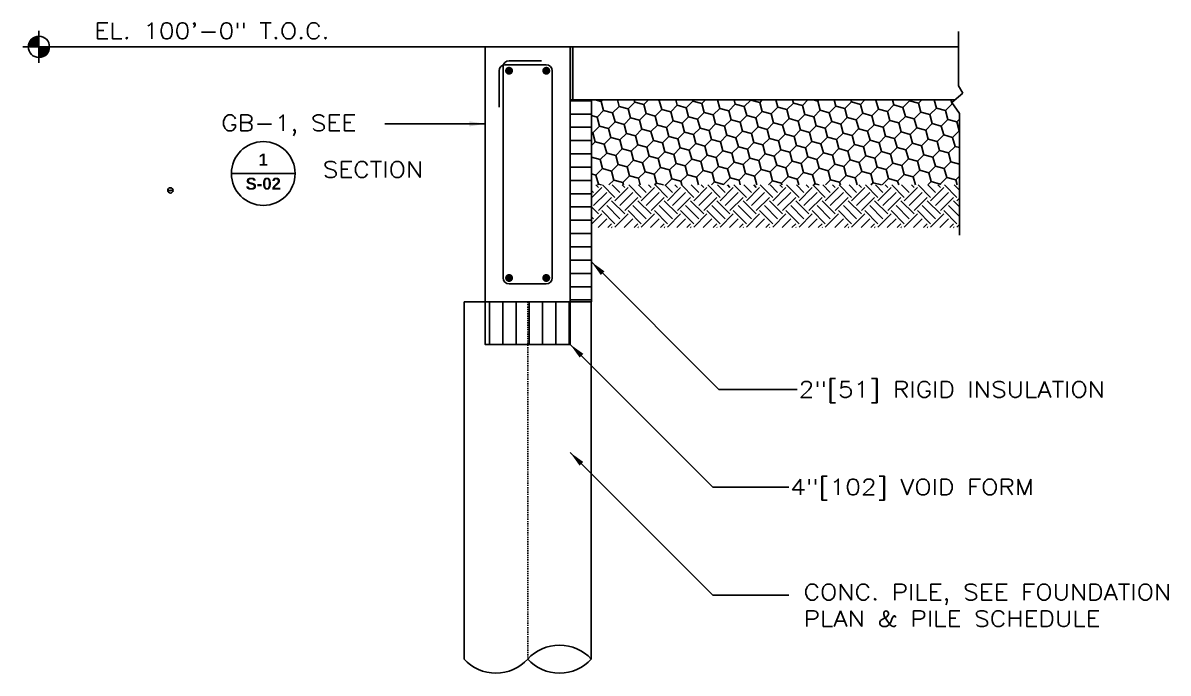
# Model space of a CAD drawing. Header units: inches. Extents: x -229 to 9761, y -1201 to 3580.
# Drawn here: x 1418.1 to 1525.8, y -1189.8 to -1128.6 of the extents above; entities that cross this region are included whole.
import ezdxf
from ezdxf.enums import TextEntityAlignment as Align

# ---------------------------------------------------------------- set-up
doc = ezdxf.new("R2010")
doc.units = ezdxf.units.IN
doc.header["$MEASUREMENT"] = 0
doc.linetypes.add('CENTER', pattern=[2, 1.25, -0.25, 0.25, -0.25])
doc.layers.get('0').update_dxf_attribs({"linetype": 'CONTINUOUS'})
for name, color, linetype in [('C-005-2', 5, 'CONTINUOUS'), ('C-052-16', 52, 'CONTINUOUS'), ('C-072-11', 72, 'CONTINUOUS'), ('C-074-15', 74, 'CONTINUOUS'), ('C-135-13', 135, 'CONTINUOUS'), ('C-142-7', 142, 'CONTINUOUS'), ('C-143-8', 143, 'CONTINUOUS'), ('C-153-10', 153, 'CONTINUOUS'), ('C-154-9', 154, 'CONTINUOUS'), ('GE-003-7', 3, 'CONTINUOUS'), ('GE-134-6', 134, 'CENTER'), ('LAYER131A', 131, 'CONTINUOUS'), ('Structural_Section_Dim', 5, 'CONTINUOUS'), ('Structural_Section_Elev', 3, 'CONTINUOUS'), ('Structural_Section_Text', 5, 'CONTINUOUS')]:
    doc.layers.add(name, color=color, linetype=linetype)
doc.styles.add('ROMANS-115', font='romans.shx', dxfattribs={"width": 1.15})
doc.styles.add('SANSSERIFBOLD', font='sanssb__.ttf')
doc.dimstyles.new('112-ROMANS-115-MS', dxfattribs={"dimscale": 0, "dimtxt": 1.5, "dimasz": 1.5, "dimexe": 1.5, "dimexo": 1.5, "dimgap": 0.125, "dimtad": 0, "dimdec": 4, "dimzin": 1, "dimdsep": 46, "dimlunit": 4, "dimtxsty": 'ROMANS-115', "dimcen": 0.125, "dimclrd": 256, "dimclre": 256, "dimclrt": 256, "dimadec": 0, "dimazin": 0, "dimtfac": 1, "dimtdec": 4, "dimtofl": 0, "dimtmove": 0, "dimatfit": 0, "dimfxl": 1, "dimtfillclr": 256, "dimfrac": 2, "dimtolj": 1, "dimtzin": 0, "dimarcsym": 0})

# ---------------------------------------------------------------- blocks, each defined once
blk = doc.blocks.new('*X48')
at = {"color": 0}
for p, q in [((614, 821.4), (626, 833.3)), ((614, 821.6), (625.8, 833.3)), ((614, 821.7), (625.6, 833.3)), ((614, 821.9), (625.4, 833.3)), ((614, 822.1), (625.3, 833.3)), ((614.1, 822.3), (625.1, 833.3)), ((614.1, 822.5), (624.9, 833.3)), ((614.1, 822.7), (624.7, 833.3)), ((614.1, 822.9), (624.5, 833.2)), ((614.1, 823.1), (624.3, 833.2)), ((614.2, 821.3), (626, 833.2)), ((614.2, 823.3), (624.1, 833.2)), ((614.2, 823.5), (623.8, 833.1)), ((614.3, 823.7), (623.6, 833.1)), ((614.3, 824), (623.4, 833.1)), ((614.3, 821.3), (626, 833)), ((614.4, 824.2), (623.2, 833)), ((614.4, 824.4), (622.9, 832.9)), ((614.5, 824.7), (622.7, 832.9)), ((614.5, 821.3), (626, 832.8)), ((614.6, 824.9), (622.4, 832.8)), ((614.7, 825.2), (622.2, 832.7)), ((614.7, 821.3), (626, 832.7)), ((614.8, 825.5), (621.9, 832.6)), ((614.9, 825.8), (621.6, 832.5)), ((614.9, 821.3), (626, 832.5)), ((615, 826.1), (621.3, 832.4)), ((615, 821.3), (626, 832.3)), ((615.1, 826.4), (621, 832.2)), ((615.2, 821.3), (626, 832.1)), ((615.3, 826.7), (620.6, 832.1)), ((615.4, 821.3), (626, 832)), ((615.5, 827.1), (620.3, 831.9)), ((615.6, 821.3), (626, 831.8)), ((615.7, 827.5), (619.9, 831.6)), ((615.8, 821.3), (626, 831.6)), ((615.9, 821.3), (626, 831.4)), ((616, 828), (619.4, 831.3)), ((616.1, 821.3), (626, 831.3)), ((616.3, 821.3), (626, 831.1)), ((616.4, 828.6), (618.8, 830.9)), ((616.5, 821.3), (626, 830.9)), ((616.6, 821.3), (626, 830.7)), ((616.8, 821.3), (626, 830.6)), ((617, 821.3), (626, 830.4)), ((617.2, 821.3), (626, 830.2)), ((617.3, 821.3), (626, 830)), ((617.5, 821.3), (626, 829.8)), ((617.7, 821.3), (626, 829.7)), ((617.9, 821.3), (626, 829.5)), ((618, 821.3), (626, 829.3)), ((618.2, 821.3), (626, 829.1)), ((618.4, 821.3), (626, 829)), ((618.6, 821.3), (626, 828.8)), ((618.8, 821.3), (626, 828.6)), ((618.9, 821.3), (626, 828.4)), ((619.1, 821.3), (626, 828.3)), ((619.3, 821.3), (626, 828.1)), ((619.5, 821.3), (626, 827.9)), ((619.6, 821.3), (626, 827.7)), ((619.8, 821.3), (626, 827.5)), ((620, 821.3), (626, 827.4)), ((620.2, 821.3), (626, 827.2)), ((620.3, 821.3), (626, 827)), ((620.5, 821.3), (626, 826.8)), ((620.7, 821.3), (626, 826.7)), ((620.9, 821.3), (626, 826.5)), ((621.1, 821.3), (626, 826.3)), ((621.2, 821.3), (626, 826.1)), ((621.4, 821.3), (626, 826)), ((621.6, 821.3), (626, 825.8)), ((621.8, 821.3), (626, 825.6)), ((621.9, 821.3), (626, 825.4)), ((622.1, 821.3), (626, 825.2)), ((622.3, 821.3), (626, 825.1)), ((622.5, 821.3), (626, 824.9)), ((622.6, 821.3), (626, 824.7)), ((622.8, 821.3), (626, 824.5)), ((623, 821.3), (626, 824.4)), ((623.2, 821.3), (626, 824.2)), ((623.4, 821.3), (626, 824)), ((623.5, 821.3), (626, 823.8)), ((623.7, 821.3), (626, 823.7)), ((623.9, 821.3), (626, 823.5)), ((624.1, 821.3), (626, 823.3)), ((624.2, 821.3), (626, 823.1)), ((624.4, 821.3), (626, 822.9)), ((624.6, 821.3), (626, 822.8)), ((624.8, 821.3), (626, 822.6)), ((624.9, 821.3), (626, 822.4)), ((625.1, 821.3), (626, 822.2)), ((625.3, 821.3), (626, 822.1)), ((625.5, 821.3), (626, 821.9)), ((625.7, 821.3), (626, 821.7)), ((625.8, 821.3), (626, 821.5)), ((626, 821.3), (626, 821.4))]:
    blk.add_line(p, q, dxfattribs=at)
blk = doc.blocks.new('Callout Bubble')
blk.add_line((-0.25, 0), (0.25, 0))
blk.add_circle((0, 0), 0.25)
at = {"ltscale": 15, "style": 'SANSSERIFBOLD', "flags": 8}
blk.add_attdef('V#', text='', height=0.0938, dxfattribs=at).set_placement((-0.0001, 0.0337), align=Align.BOTTOM_CENTER)
blk.add_attdef('S#', text='', height=0.0938, dxfattribs=at).set_placement((-0.0001, -0.0327), align=Align.TOP_CENTER)

msp = doc.modelspace()

# ---------------------------------------------------------------- hatches: boundary and pattern name
at = {"layer": 'C-142-7'}
h = msp.add_hatch(dxfattribs=at)
h.set_pattern_fill('EARTH', color=256, scale=7, angle=45, style=0)
h.set_pattern_definition([(45, (-2319.2735, -2903.4599), (2e-16, 2.4748737), [1.75, -1.75]), (45, (-2319.7375, -2902.9958), (2e-16, 2.4748737), [1.75, -1.75]), (45, (-2320.2015, -2902.5318), (2e-16, 2.4748737), [1.75, -1.75]), (135, (-2320.2015, -2902.2224), (-2.4748737, 2e-16), [1.75, -1.75]), (135, (-2319.7375, -2901.7584), (-2.4748737, 2e-16), [1.75, -1.75]), (135, (-2319.2735, -2901.2943), (-2.4748737, 2e-16), [1.75, -1.75])])
h.paths.add_polyline_path([(1506.206617, -1143.889226), (1471.572543, -1143.889226), (1471.572543, -1147.889226), (1506.206617, -1147.889226)])
at = {"layer": 'C-143-8'}
h = msp.add_hatch(dxfattribs=at)
h.set_pattern_fill('HONEY', color=256, scale=7, angle=45, style=0)
h.set_pattern_definition([(45, (-2319.2735, -2903.45985), (0.39225177, 1.46390353), [0.875, -1.75]), (165, (-2319.2735, -2903.45985), (-1.46390353, -0.39225177), [0.875, -1.75]), (105, (-2319.2735, -2903.45985), (-1.07165176, 1.07165176), [-1.75, 0.875])])
h.paths.add_polyline_path([(1506.206617, -1143.889226), (1506.206617, -1137.164534), (1505.477483, -1136.124132), (1505.754169, -1135.889226), (1471.572543, -1135.889226), (1471.572543, -1143.889226)])
at = {"layer": 'C-153-10'}
h = msp.add_hatch(dxfattribs=at)
h.set_pattern_fill('LINE', color=256, scale=10, angle=90, style=0)
h.set_pattern_definition([(90, (-2319.2735, -2903.4599), (-1.25, 1e-16), [])])
h.paths.add_polyline_path([(1465.572543, -1154.889226), (1461.572543, -1154.889226), (1461.572543, -1158.889226), (1465.572543, -1158.889226)])
h.paths.add_polyline_path([(1465.572543, -1158.889226), (1469.572543, -1158.889226), (1469.572543, -1154.889226), (1465.572543, -1154.889226)])
at = {"layer": 'C-154-9'}
h = msp.add_hatch(dxfattribs=at)
h.set_pattern_fill('LINE', color=256, scale=10, style=0)
h.set_pattern_definition([(0, (-2319.2735, -2903.4599), (0, 1.25), [])])
h.paths.add_polyline_path([(1469.572543, -1135.889226), (1469.572543, -1154.889226), (1471.572543, -1154.889226), (1471.572543, -1135.889226)])
at = {"layer": 'GE-003-7'}
msp.add_hatch(color=256, dxfattribs=at).paths.add_polyline_path([(1469.572543, -1135.889226), (1469.822543, -1135.889226), (1469.822543, -1130.889226), (1469.572543, -1130.889226)])

# ---------------------------------------------------------------- linework, layer by layer
at = {"layer": 'C-005-2'}
for p, q in [((1461.572543, -1154.889226), (1461.572543, -1130.889226)), ((1461.572543, -1130.889226), (1469.572543, -1130.889226)), ((1469.572543, -1154.889226), (1469.572543, -1130.889226)), ((1469.572543, -1130.889226), (1506.102456, -1130.889226)), ((1469.822543, -1135.889226), (1469.822543, -1130.889226)), ((1469.572543, -1135.889226), (1505.754169, -1135.889226)), ((1461.572543, -1154.889226), (1469.572543, -1154.889226))]:
    msp.add_line(p, q, dxfattribs=at)
at = {"layer": 'C-052-16'}
for p, q in [((1463.822543, -1132.201726), (1466.885043, -1132.201726)), ((1462.885043, -1136.576726), (1462.885043, -1133.139226)), ((1463.260043, -1152.639226), (1463.260043, -1132.764226)), ((1463.447543, -1132.576726), (1467.322543, -1132.576726)), ((1467.885043, -1152.639226), (1467.885043, -1133.139226)), ((1463.822543, -1153.201726), (1467.322543, -1153.201726))]:
    msp.add_line(p, q, dxfattribs=at)
for centre, start, end in [((1463.822543, -1132.764226), 90, 180), ((1463.447543, -1133.139226), 90, 180), ((1467.322543, -1133.139226), 0, 90), ((1463.822543, -1152.639226), 180, 270), ((1467.322543, -1152.639226), 270, 0)]:
    msp.add_arc(centre, 0.5625, start, end, dxfattribs=at)
at = {"layer": 'C-072-11'}
msp.add_lwpolyline([(1471.572543, -1135.889226), (1469.572543, -1135.889226), (1469.572543, -1154.889226), (1471.572543, -1154.889226)], close=True, dxfattribs=at)
at = {"layer": 'C-074-15'}
msp.add_lwpolyline([(1469.572543, -1154.889226), (1461.572543, -1154.889226), (1461.572543, -1158.889226), (1469.572543, -1158.889226)], close=True, dxfattribs=at)
at = {"layer": 'C-135-13', "const_width": 0.375}
for points in [[(1463.635043, -1133.139226, 1), (1464.010043, -1133.139226, 1)], [(1467.510043, -1133.139226, -1), (1467.135043, -1133.139226, -1)], [(1463.635043, -1152.639226, -1), (1464.010043, -1152.639226, -1)], [(1467.510043, -1152.639226, 1), (1467.135043, -1152.639226, 1)]]:
    msp.add_lwpolyline(points, format="xyb", close=True, dxfattribs=at)
at = {"layer": 'GE-003-7'}
for p, q in [((1506.102456, -1129.449089), (1506.102456, -1134.563531)), ((1506.102456, -1134.563531), (1506.519107, -1135.239794)), ((1506.519107, -1135.239794), (1505.477483, -1136.124132)), ((1505.477483, -1136.124132), (1506.206617, -1137.164534)), ((1506.206617, -1137.164534), (1506.206617, -1148.62252))]:
    msp.add_line(p, q, dxfattribs=at)
at = {"layer": 'GE-134-6', "ltscale": 0.1}
msp.add_line((1465.572543, -1154.889226), (1465.572543, -1188.510189), dxfattribs=at)
at = {"layer": 'LAYER131A'}
for p, q in [((1459.582962, -1154.889226), (1459.582962, -1188.510189)), ((1459.582962, -1154.889226), (1471.562125, -1154.889226)), ((1471.562125, -1154.889226), (1471.562125, -1188.510189))]:
    msp.add_line(p, q, dxfattribs=at)
for centre, start, end in [((1468.567334, -1191.262693), 42.58603586, 137.41396414), ((1462.577753, -1185.757684), 222.58603586, 317.41396414), ((1468.567334, -1185.757684), 222.58603586, 317.41396414)]:
    msp.add_arc(centre, 4.067561, start, end, dxfattribs=at)
at = {"layer": 'Structural_Section_Dim', "ltscale": 12}
msp.add_line((1461.572543, -1130.889226), (1419.578166, -1130.889226), dxfattribs=at)
at = {"layer": 'Structural_Section_Elev'}
for q in [(1419.578166, -1129.385319), (1418.074259, -1130.889226), (1421.082072, -1130.889226), (1419.578166, -1132.393132)]:
    msp.add_line((1419.578166, -1130.889226), q, dxfattribs=at)
msp.add_circle((1419.578166, -1130.889226), 1.002604, dxfattribs=at)
for centre, start, end in [((1419.578166, -1130.889226), 90, 180), ((1419.578167, -1130.887922), 269.94478167, 359.94478167)]:
    msp.add_arc(centre, 1.002604, start, end, dxfattribs=at)

# ---------------------------------------------------------------- block references
at = {"layer": 'Structural_Section_Elev', "xscale": 0.0835503472221717, "yscale": 0.08355034722239907, "zscale": 0.0835503472222602}
msp.add_blockref('*X48', (1367.277071, -1199.512638), dxfattribs=at)
at = {"layer": 'Structural_Section_Elev', "xscale": -0.08355034722223381, "yscale": 0.08355034722239907, "zscale": 0.0835503472222602, "rotation": 269.9447816678198}
msp.add_blockref('*X48', (1350.907421, -1183.1259), dxfattribs=at)
at = {"layer": 'Structural_Section_Text', "ltscale": 2, "xscale": 12, "yscale": 12, "zscale": 12}
msp.add_blockref('Callout Bubble', (1440.692907, -1142.810723), dxfattribs=at).add_auto_attribs({'V#': '1', 'S#': 'S-02'})
at = {"layer": 'Structural_Section_Text', "ltscale": 2}
msp.add_blockref('Callout Bubble', (1431.9543, -1144.401619), dxfattribs=at).add_auto_attribs({'V#': '9', 'S#': 'S-02'})

# ---------------------------------------------------------------- texts
at = {"layer": 'Structural_Section_Dim', "insert": (1491.532419, -1181.449793), "char_height": 1.5, "attachment_point": 1, "style": 'ROMANS-115'}
msp.add_mtext('\\A1;CONC. PILE, SEE FOUNDATION\\PPLAN & PILE SCHEDULE', dxfattribs=at)
at = {"layer": 'Structural_Section_Text', "char_height": 1.5, "attachment_point": 1, "style": 'ROMANS-115'}
for s, insert in [('EL. 100\'-0" T.O.C.', (1424.810214, -1128.635632)), ('GB-1, SEE ', (1436.738048, -1137.301779)), ('SECTION', (1446.27988, -1141.684511)), ('\\A1;2"[51] RIGID INSULATION', (1491.065877, -1162.377803)), ('\\A1;4"[102] VOID FORM', (1490.28135, -1171.564448))]:
    msp.add_mtext(s, dxfattribs=dict(at, insert=insert))

# ---------------------------------------------------------------- leaders
at = {"layer": 'Structural_Section_Text'}
for points in [[(1461.572543, -1138.137281), (1452.119762, -1138.137281)], [(1469.572543, -1169.068482), (1482.997766, -1182.493704), (1490.15635, -1182.493704)]]:
    msp.add_leader(points, dimstyle='112-ROMANS-115-MS', override={"dimscale": 1, "dimtad": 0}, dxfattribs=at)
at = {"layer": 'Structural_Section_Text', "annotation_type": 0, "has_hookline": 1, "hookline_direction": 0}
for points, text_width in [([(1471.572543, -1151.132399), (1483.567948, -1163.127803), (1490.940877, -1163.127803)], 32.035714), ([(1469.572543, -1158.889226), (1482.997766, -1172.314448), (1490.15635, -1172.314448)], 25.464286)]:
    msp.add_leader(points, dimstyle='112-ROMANS-115-MS', override={"dimscale": 1, "dimtad": 0}, dxfattribs=dict(at, text_width=text_width))

doc.saveas('drawing.dxf')
